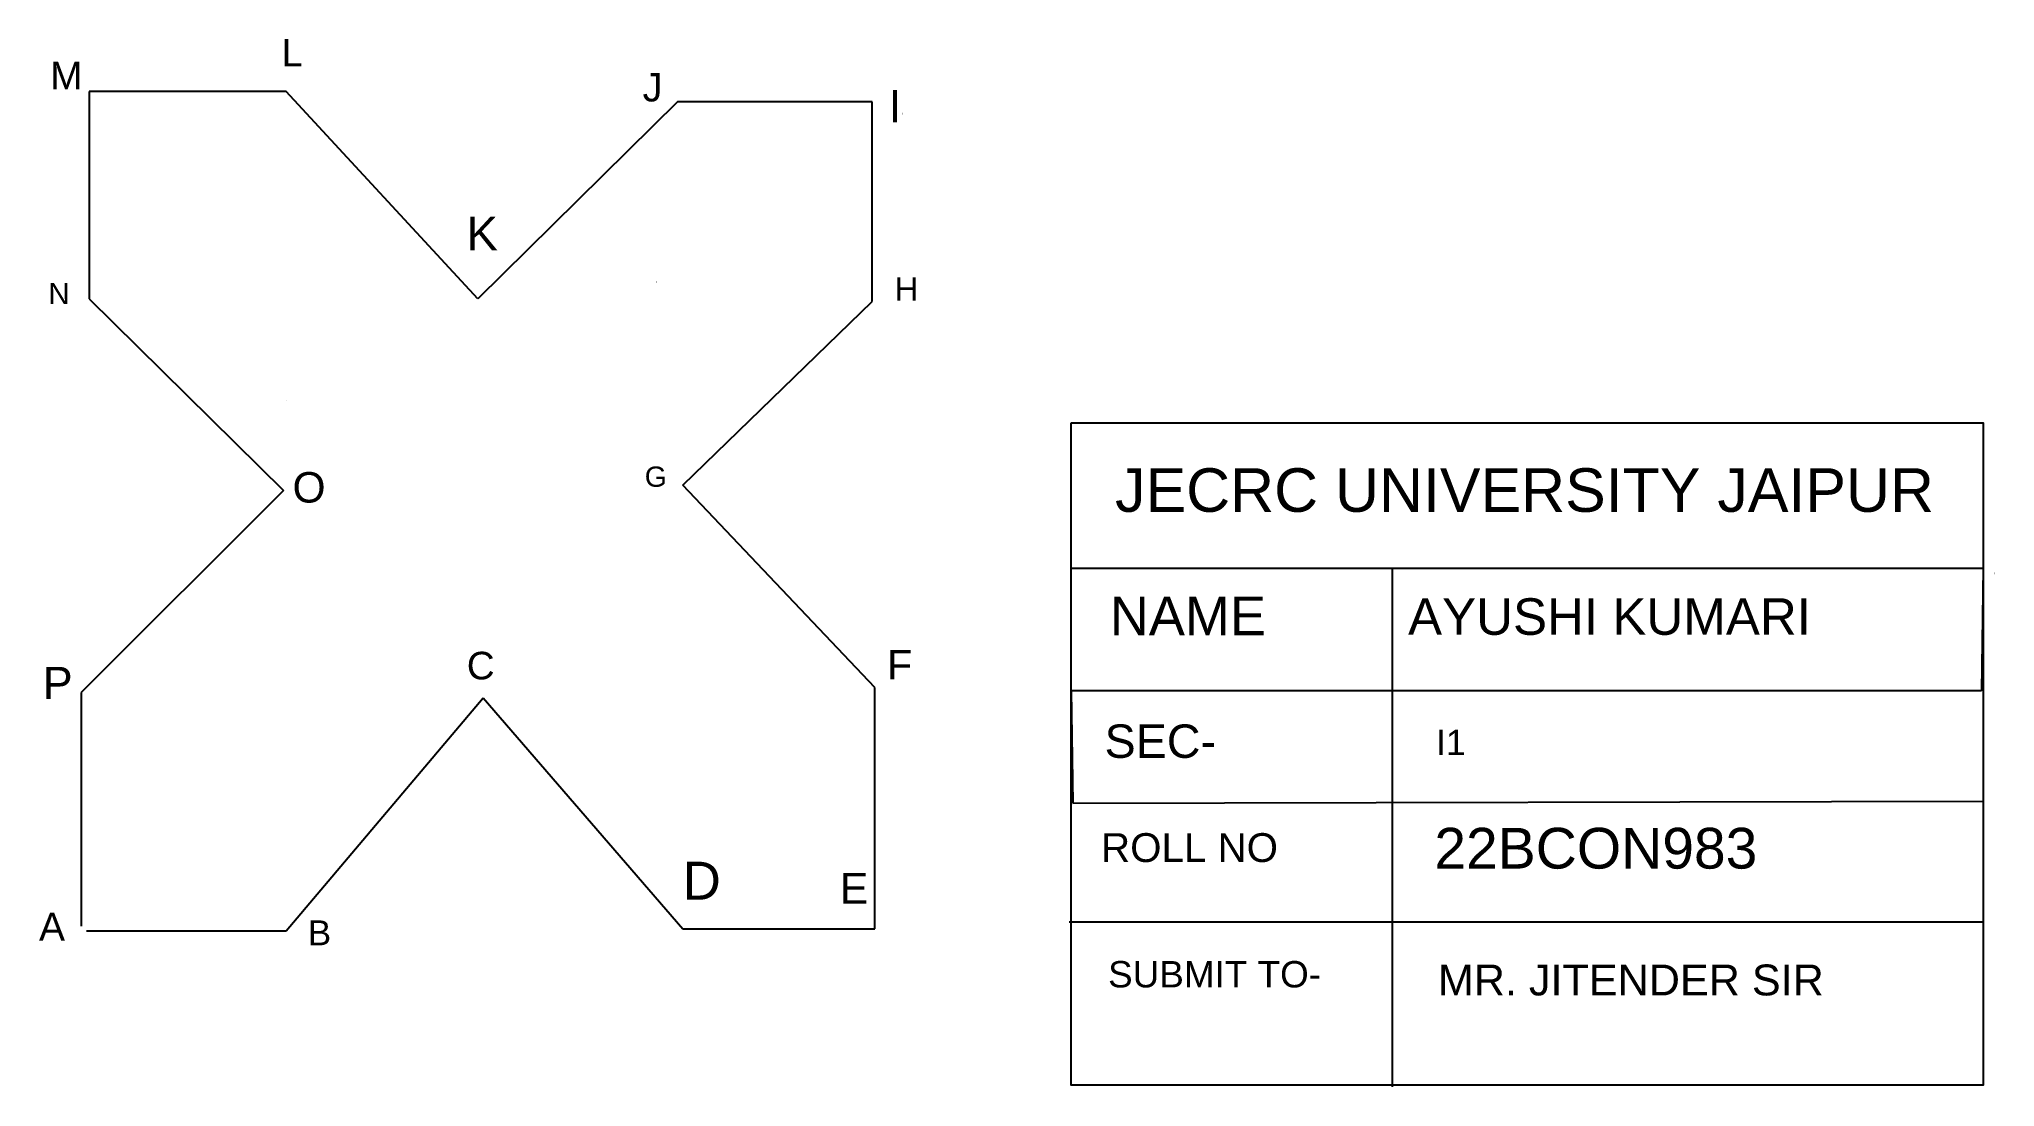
# Model space of a CAD drawing. Header units: millimetres. Extents: x -38023 to 94739, y -3283 to 61511.
# Drawn here: x 990 to 3448, y 104 to 1422 of the extents above; entities outside this region: 3.
import ezdxf

# ---------------------------------------------------------------- set-up
doc = ezdxf.new("R2010")
doc.units = ezdxf.units.MM
doc.styles.get("Standard").update_dxf_attribs({"font": 'arial.ttf'})

msp = doc.modelspace()

# ---------------------------------------------------------------- linework, layer by layer
for p, q in [((1300.2, 1355.8), (1052.4, 1355.8)), ((1052.4, 1355.8), (1052.4, 1095)), ((1541.3, 1095), (1300.2, 1355.8)), ((1792.3, 1342.6), (1541.3, 1095)), ((2036.8, 1342.6), (1792.3, 1342.6)), ((2036.8, 1091.7), (2036.8, 1342.6)), ((1052.4, 1095), (1296.9, 854)), ((1798.9, 860.6), (2036.8, 1091.7)), ((2040.1, 606.4), (1798.9, 860.6)), ((1296.9, 854), (1042.5, 599.8)), ((2287.1, 756.2), (3433.8, 756.2)), ((2690.6, 756.2), (2690.6, 103.9)), ((3433.8, 756.2), (3431.6, 602)), ((1042.5, 599.8), (1042.5, 306)), ((1300.2, 300), (1547.9, 593.2)), ((1547.9, 593.2), (1798.9, 302.7)), ((2040.1, 302.7), (2040.1, 606.4)), ((3431.6, 602), (2287.1, 602)), ((2287.1, 602), (2289.3, 460.9)), ((2289.3, 460.9), (3433.8, 463.1)), ((3433.8, 463.1), (3433.8, 311.1)), ((1049.1, 300), (1300.2, 300)), ((1798.9, 302.7), (2040.1, 302.7)), ((3433.8, 311.1), (2284.8, 311.1))]:
    msp.add_line(p, q)
msp.add_lwpolyline([(2287.1, 939.2), (3433.8, 939.2), (3433.8, 106.1), (2287.1, 106.1)], close=True)

# ---------------------------------------------------------------- texts
at = {"attachment_point": 1}
for s, width, gutter_width, heights, insert, char_height in [('JECRC UNIVERSITY jAIPUR', 24711.281, 765.7, [9090.9], (91931.6, 61502.4), 153.147), ('JECRC UNIVERSITY JAIPUR', 41265.756, 700, [0], (-38026.5, 22277.5), 140), ('L', 1826.23, 171.3, [0], (1294.4, 1421.6), 34.3), ('M', 1385.919, 173.3, [0], (1003.6, 1393.1), 34.7), ('J', 2619.584, 178.7, [0], (1748.4, 1378.9), 35.7), ('I', 1820.258, 203.4, [0], (2057.8, 1357.5), 40.7), ('I', 61.871, 12.5, [0], (2074.7, 1328.9), 2.5), ('K', 2005.266, 210.7, [0], (1527.1, 1198.1), 42.1), ('N', 2026.559, 133.1, [0], (1001.2, 1114.9), 26.6), ('I', 123.743, 12.5, [0], (1765.3, 1117.2), 2.5), ('H', 1343.656, 147, [0], (2065.2, 1121.9), 29.4), ('O', 54.235, 3.8, [0], (1299.9, 967.9), 0.76), ('O', 3608.222, 191.4, [0], (1308.2, 877.1), 38.3), ('G', 826.882, 127.7, [0], (1751, 884.1), 25.5), ('JECRC UNIVERSITY JAIPUR', 1526.398, 18.9, [0], (2342.3, 881.9), 54.813), ('I', 126.123, 12.5, [0], (3447.7, 750.9), 2.5), ('NAME', 478.765, 19.1, [0], (2335.7, 720.6), 48.64), ('AYUSHI KUMARI', 3281.582, 69.1, [0], (2710.6, 718.4), 45.964), ('C', 859.727, 173.7, [0], (1527.3, 651.1), 34.7), ('F', 1694.661, 185.5, [0], (2055.6, 653.4), 37.1), ('P', 771.45, 202.6, [0], (994.1, 632.1), 40.5), ('SEC-', 497.556, 16.5, [0], (2329.1, 559.7), 41.98), ('I1', 721.12, 12.5, [0], (2745.9, 553), 31.82), ('ROLL NO', 412.384, 12.5, [0], (2324.7, 423), 36.27), ('22BCON983', 1151.377, 20.1, [0], (2743.7, 429.7), 51.27), ('D', 1679.042, 238.4, [0], (1798.6, 387.1), 47.7), ('E', 588.207, 193.1, [0], (1996.1, 372.8), 38.6), ('A', 769.125, 175.7, [0], (989.5, 322.9), 35.1), ('B', 1253.934, 156.8, [0], (1327.5, 313.4), 31.4), ('SUBMIT TO-', 1259.109, 49.9, [0], (2333.5, 262.2), 33.18), ('MR. JITENDER SIR', 2937.336, 58.4, [0], (2748.1, 257.8), 38.833), ('G', 438.468, 79.4, [0], (5164.6, -3266.5), 15.9)]:
    msp.add_mtext_dynamic_manual_height_columns(s, width=width, gutter_width=gutter_width, heights=heights, dxfattribs=dict(at, insert=insert, char_height=char_height))

doc.saveas('drawing.dxf')
